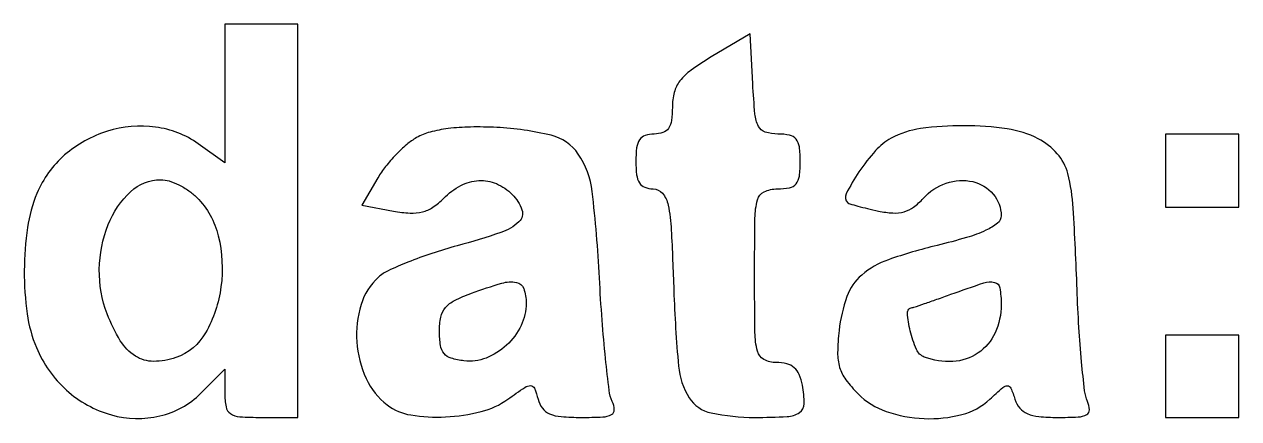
# Model space of a CAD drawing. Extents: x 23 to 201, y 13 to 268.
# Drawn here: x 48.23 to 59.47, y 125.03 to 128.68 of the extents above; entities that cross this region are included whole.
import ezdxf

# ---------------------------------------------------------------- set-up
doc = ezdxf.new("R2010")
doc.units = 0
doc.header["$MEASUREMENT"] = 0

msp = doc.modelspace()

# ---------------------------------------------------------------- linework, layer by layer
for points in [[(50.0832, 128.036339), (50.0832, 127.396078), (49.83749, 127.571039, 0.123772), (49.442307, 127.725447, 0.106432), (48.996739, 127.687091, 0.104596), (48.600321, 127.467236, 0.115563), (48.343809, 127.112365, 0.062962), (48.256149, 126.795653, 0.035177), (48.22656, 126.396201, 0.035209), (48.253201, 125.997822, 0.064744), (48.338648, 125.684787, 0.110525), (48.617521, 125.290783, 0.116414), (49.032885, 125.062291, 0.125238), (49.482507, 125.052417, 0.140457), (49.860164, 125.261836), (50.0832, 125.484873), (50.0832, 125.261836, 0.047515), (50.095225, 125.13558, 0.202226), (50.13644, 125.07389, 0.130444), (50.222138, 125.045174, 0.015975), (50.4216, 125.0388), (50.76, 125.0388), (50.76, 126.8577), (50.76, 128.6766), (50.4216, 128.6766), (50.0832, 128.6766)], [(54.58815, 128.374286, 0.020715), (54.401721, 128.252118, 0.072605), (54.298541, 128.152771, 0.100772), (54.246279, 128.04689, 0.064498), (54.2286, 127.910405, -0.031931), (54.22068, 127.786505, -0.117831), (54.193078, 127.713676, -0.1646), (54.141593, 127.674724, -0.080526), (54.0594, 127.6614, 0.081208), (53.976888, 127.64791, 0.166173), (53.92545, 127.608525, 0.116834), (53.898005, 127.534578, 0.030703), (53.8902, 127.4076, 0.031088), (53.897932, 127.283364, 0.109871), (53.92467, 127.208533, 0.161211), (53.973823, 127.168041, 0.092618), (54.050041, 127.1538, -0.223081), (54.137451, 127.112759, -0.123397), (54.189527, 127.004204, -0.038115), (54.218676, 126.773253, -0.003786), (54.242009, 126.215198, 0.013794), (54.285424, 125.513568, 0.120127), (54.385454, 125.220092, 0.202069), (54.5875, 125.080548, 0.051459), (54.99207, 125.0388, 0.012548), (55.292169, 125.046332, 0.136828), (55.405698, 125.084226, 0.247995), (55.449175, 125.165641, 0.048336), (55.433326, 125.336888, 0.053609), (55.403356, 125.435165, 0.113858), (55.356774, 125.499073, 0.118412), (55.288249, 125.534616, 0.060763), (55.191638, 125.5464, -0.123105), (55.076335, 125.575225, -0.211843), (55.016456, 125.651851, -0.057973), (54.993718, 125.825782, -0.003545), (54.99, 126.3501, -0.003407), (54.993631, 126.882925, -0.060999), (55.016716, 127.05228, -0.22271), (55.078705, 127.126538, -0.109671), (55.2015, 127.1538, 0.047675), (55.313547, 127.164508, 0.173074), (55.374225, 127.20033, 0.144586), (55.404774, 127.27109, 0.030103), (55.413, 127.4076, 0.030097), (55.404823, 127.543329, 0.142067), (55.374577, 127.614353, 0.173177), (55.314754, 127.650458, 0.050055), (55.205722, 127.6614, -0.075795), (55.089025, 127.679192, -0.203576), (55.026314, 127.732472, -0.093191), (54.993738, 127.846173, -0.009635), (54.973072, 128.125281), (54.9477, 128.589161)], [(51.8598, 127.627988, 0.046618), (51.768138, 127.563664, 0.024847), (51.667144, 127.468678, 0.024514), (51.572815, 127.360549, 0.034835), (51.500951, 127.255207), (51.353602, 127.003167), (51.645773, 126.948356, 0.031758), (51.799572, 126.929506, 0.076751), (51.913299, 126.940314, 0.086214), (52.010365, 126.983655, 0.048399), (52.110372, 127.065972, -0.073418), (52.269799, 127.184382, -0.109464), (52.436387, 127.231239, -0.117481), (52.598585, 127.202099, -0.093711), (52.745834, 127.10168, -0.112143), (52.835238, 126.959724, -0.298209), (52.807958, 126.848697, -0.107686), (52.641444, 126.749856, -0.013443), (52.236773, 126.627217, 0.013101), (52.001561, 126.556109, 0.014828), (51.780031, 126.475386, 0.014136), (51.59666, 126.396263, 0.075125), (51.505892, 126.336066, 0.135974), (51.345061, 126.082332, 0.091292), (51.306266, 125.739171, 0.089658), (51.392525, 125.399003, 0.124107), (51.588176, 125.154135, 0.12392), (51.805774, 125.061333, 0.050998), (52.128206, 125.043698, 0.050496), (52.4584, 125.092986, 0.092688), (52.704302, 125.206933, -0.006882), (52.862672, 125.316449, -0.148898), (52.916252, 125.332767, -0.308103), (52.951047, 125.309077, -0.029889), (52.984392, 125.206933, 0.098827), (53.024815, 125.123844, 0.13137), (53.090912, 125.072573, 0.080007), (53.199694, 125.046087, 0.019791), (53.383731, 125.0388, 0.011059), (53.583729, 125.043224, 0.107912), (53.665003, 125.064778, 0.293761), (53.69078, 125.109268, 0.094857), (53.672167, 125.18685, -0.075094), (53.643464, 125.288695, -0.005274), (53.60958, 125.583975, -0.00737), (53.577948, 125.938593, -0.005482), (53.553099, 126.330866, 0.015579), (53.48632, 127.129236, 0.121884), (53.356961, 127.475872, 0.185818), (53.105042, 127.649555, 0.046531), (52.601822, 127.722092, 0.016806), (52.358475, 127.726122, 0.027281), (52.152253, 127.711331, 0.032553), (51.984354, 127.678826, 0.065699)], [(56.254071, 127.62151, 0.085894), (56.110761, 127.508085, 0.034628), (55.957096, 127.310371, 0.028978), (55.838306, 127.109256, 0.343292), (55.853983, 127.02585, 0.110284), (55.873165, 127.015272, 0.004817), (55.94722, 126.994406, 0.007979), (56.036266, 126.971759, 0.005591), (56.137238, 126.948978, 0.03769), (56.271903, 126.930634, 0.08392), (56.374444, 126.94169, 0.090662), (56.462688, 126.984938, 0.04972), (56.5522, 127.065995, -0.126072), (56.764728, 127.206581, -0.139438), (57.010226, 127.220466, -0.162994), (57.20015, 127.105654, -0.178993), (57.273603, 126.90423, -0.22848), (57.240378, 126.836111, -0.058807), (57.133146, 126.770327, -0.037052), (56.954076, 126.703185, -0.012008), (56.680544, 126.630233, 0.023553), (56.22899, 126.498566, 0.095988), (55.982312, 126.356604, 0.128869), (55.84509, 126.156404, 0.058143), (55.772478, 125.84403, 0.023619), (55.759013, 125.637203, 0.077507), (55.777646, 125.501969, 0.087784), (55.835013, 125.38812, 0.035898), (55.948777, 125.256732, 0.113918), (56.208605, 125.094361, 0.072746), (56.560147, 125.028048, 0.073649), (56.910986, 125.065314, 0.124936), (57.16844, 125.206444, -0.00791), (57.289461, 125.315667, -0.181552), (57.332396, 125.331789, -0.303761), (57.363535, 125.310948, -0.020965), (57.401594, 125.206444, 0.095946), (57.445986, 125.124922, 0.120437), (57.514729, 125.073618, 0.078244), (57.622929, 125.046538, 0.022272), (57.796552, 125.0388, 0.011957), (57.987173, 125.043359, 0.111102), (58.066079, 125.065123, 0.287609), (58.091544, 125.109571, 0.092979), (58.073836, 125.18685, -0.073326), (58.046939, 125.286243, -0.006114), (58.018715, 125.552348, -0.008048), (57.993927, 125.872183, -0.006126), (57.976715, 126.2232, 0.005217), (57.941199, 126.97545, 0.048994), (57.8911, 127.294983, 0.117872), (57.793582, 127.478653, 0.092964), (57.615576, 127.617561, 0.083696), (57.330772, 127.708869, 0.0351), (56.92794, 127.738357, 0.03499), (56.527807, 127.711487, 0.090532)], [(49.824681, 127.073919, -0.138528), (50.023553, 126.718463, -0.09139), (50.048289, 126.2479, -0.096816), (49.90602, 125.822562, -0.181145), (49.631421, 125.592873, -0.084874), (49.423971, 125.557513, -0.141914), (49.255228, 125.606485, -0.115467), (49.115575, 125.748651, -0.045754), (48.994462, 125.996131, -0.094504), (48.921468, 126.408433, -0.092015), (49.004067, 126.82285, -0.109183), (49.211469, 127.127474, -0.191163), (49.491, 127.2384, -0.076321), (49.567672, 127.226628, -0.038339), (49.658814, 127.190084, -0.036935), (49.749264, 127.136867, -0.044968)], [(52.875, 126.0963, -0.112959), (52.827593, 125.889135, -0.093662), (52.692779, 125.706817, -0.095122), (52.502864, 125.588374, -0.121323), (52.298825, 125.562425, -0.044003), (52.179973, 125.586879, -0.147118), (52.114248, 125.630224, -0.137912), (52.080935, 125.704513, -0.036881), (52.0713, 125.834952, -0.050689), (52.084766, 125.967445, -0.124442), (52.127059, 126.054955, -0.103329), (52.211533, 126.121477, -0.028705), (52.3674, 126.188066, -0.013961), (52.650587, 126.281418, -0.117882), (52.783706, 126.288857, -0.268206), (52.851551, 126.231372, -0.086159)], [(57.2742, 126.081811, -0.107786), (57.217501, 125.821849, -0.136933), (57.059603, 125.635017, -0.136119), (56.826968, 125.556272, -0.105949), (56.562019, 125.597751, -0.202124), (56.489572, 125.667341, -0.04132), (56.431779, 125.839401, -0.044146), (56.406026, 126.006159, -0.41563), (56.44935, 126.055274, 0.066787), (56.464958, 126.058333, 0.000794), (56.563692, 126.091985, 0.002378), (56.677675, 126.131644, 0.00155), (56.8089, 126.17846, -0.006976), (57.112662, 126.28313, -0.13142), (57.212457, 126.288779, -0.309561), (57.261272, 126.23799, -0.041317)]]:
    msp.add_lwpolyline(points, format="xyb", close=True)
for points in [[(58.797, 127.323), (58.797, 126.9846), (59.1354, 126.9846), (59.4738, 126.9846), (59.4738, 127.323), (59.4738, 127.6614), (59.1354, 127.6614), (58.797, 127.6614)], [(58.797, 125.4195), (58.797, 125.0388), (59.1354, 125.0388), (59.4738, 125.0388), (59.4738, 125.4195), (59.4738, 125.8002), (59.1354, 125.8002), (58.797, 125.8002)]]:
    msp.add_lwpolyline(points, close=True)

doc.saveas('drawing.dxf')
